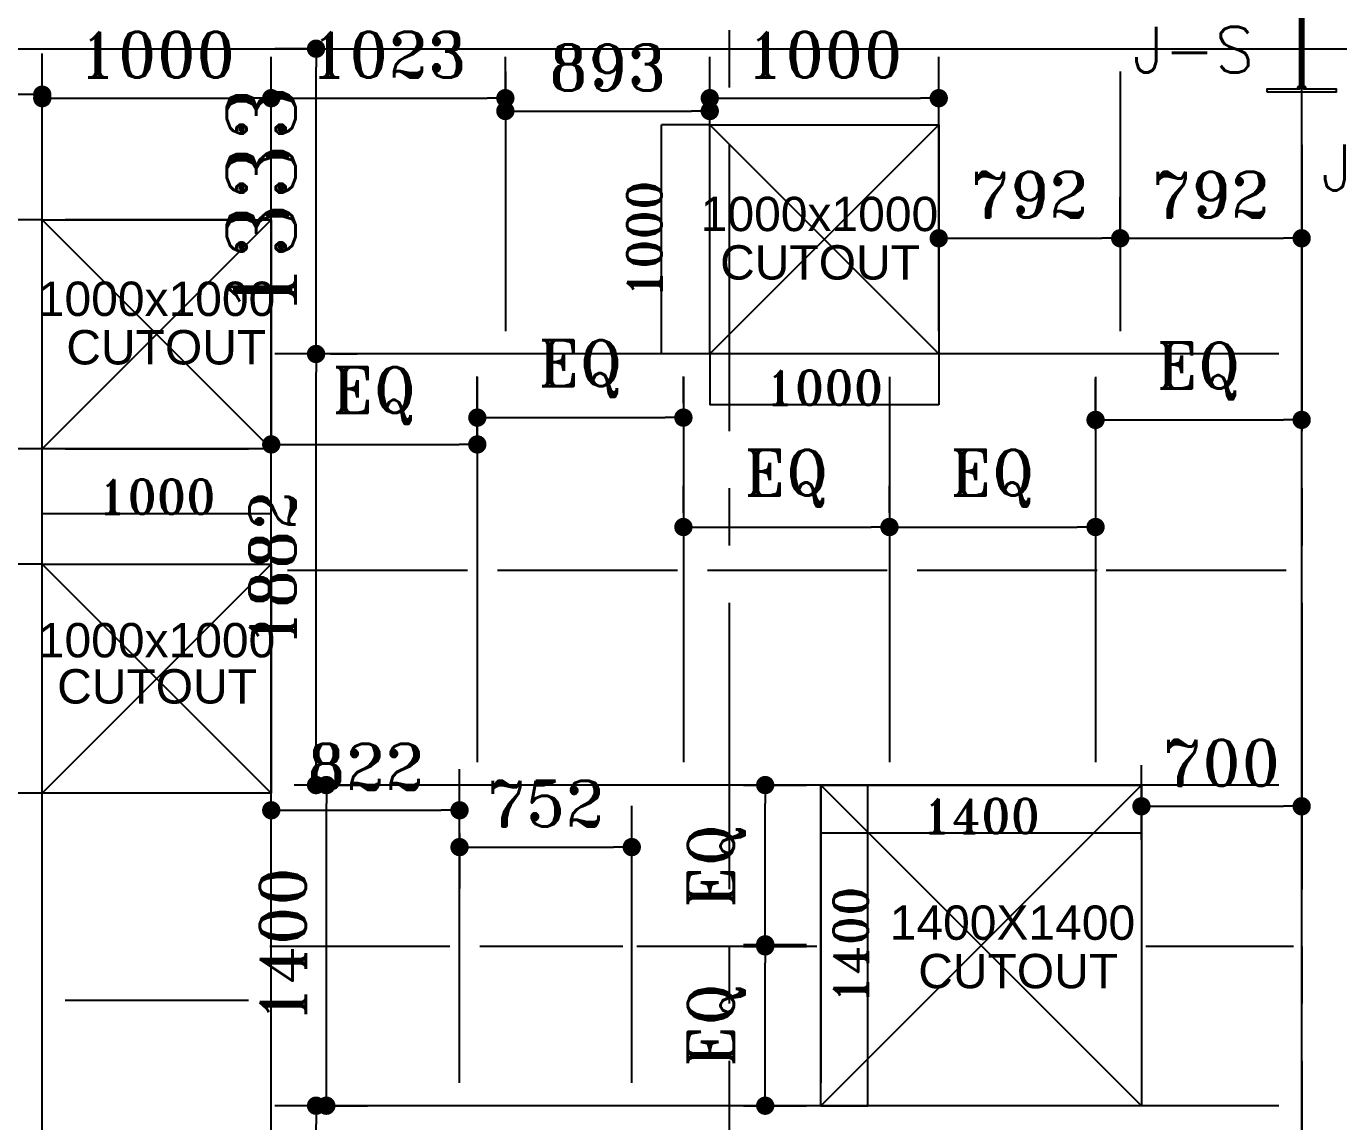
# Model space of a CAD drawing. Header units: inches. Extents: x 1387 to 2676, y -3554 to -2136.
# Drawn here: x 2644.04 to 2649.78, y -2577.04 to -2572.26 of the extents above; entities that cross this region are included whole.
import ezdxf
from ezdxf.enums import TextEntityAlignment as Align

# ---------------------------------------------------------------- set-up
doc = ezdxf.new("R2010")
doc.units = ezdxf.units.IN
doc.header["$MEASUREMENT"] = 0
doc.linetypes.add('CENTER', pattern=[2, 1.25, -0.25, 0.25, -0.25])
for name, color, linetype in [('3G', 3, 'Continuous'), ('AA-IPE300', 27, 'Continuous'), ('AA_CUT OUT', 250, 'Continuous'), ('AXE', 1, 'CENTER'), ('DIM', 8, 'Continuous'), ('MEMBER TEXT', 7, 'Continuous'), ('Pich', 2, 'Continuous'), ('wall', 4, 'Continuous')]:
    doc.layers.add(name, color=color, linetype=linetype)
doc.styles.add('ROMANS', font='ROMANS')
doc.styles.add('ROMANT', font='romant')
doc.styles.get("Standard").update_dxf_attribs({"font": 'arial.ttf'})
doc.dimstyles.new('1-100', dxfattribs={"dimtxt": 0.3, "dimasz": 0.08, "dimexe": 0.18, "dimexo": 0.0625, "dimgap": 0.09, "dimtad": 1, "dimdec": 0, "dimlfac": 1000, "dimdsep": 46, "dimtxsty": 'ROMANT', "dimblk": 'DOT', "dimcen": 0.09, "dimclrd": 1, "dimclre": 1, "dimclrt": 3, "dimadec": 0, "dimazin": 0, "dimtfac": 1, "dimtdec": 0, "dimtix": 1, "dimtofl": 0, "dimtmove": 2, "dimatfit": 3, "dimldrblk": 'DOT', "dimfxl": 1, "dimtolj": 1, "dimarcsym": 0})
doc.dimstyles.new('Copy of 1-100', dxfattribs={"dimtxt": 0.2, "dimasz": 0.08, "dimexe": 0.18, "dimexo": 0.0625, "dimgap": 0.09, "dimtad": 1, "dimdec": 0, "dimlfac": 1000, "dimdsep": 46, "dimtxsty": 'ROMANT', "dimblk": 'DOT', "dimcen": 0.09, "dimclrd": 1, "dimclre": 1, "dimclrt": 3, "dimadec": 0, "dimazin": 0, "dimtfac": 1, "dimtdec": 0, "dimtix": 1, "dimtofl": 0, "dimtmove": 2, "dimatfit": 3, "dimldrblk": 'DOT', "dimfxl": 1, "dimtolj": 1, "dimarcsym": 0})

# ---------------------------------------------------------------- blocks, each defined once
blk = doc.blocks.new('DOT')
at = {"layer": 'DIM', "color": 0, "linetype": 'ByBlock'}
blk.add_line((-0.5, 0), (-1, 0), dxfattribs=at)
at = {"layer": 'DIM', "color": 0, "linetype": 'ByBlock', "const_width": 0.5}
blk.add_lwpolyline([(-0.25, 0, 1), (0.25, 0, 1)], format="xyb", close=True, dxfattribs=at)
blk = doc.blocks.new('*D2541')
at = {"color": 1, "lineweight": -2, "transparency": 16777216}
for p, q in [((-5500.1, 3748.9), (-5500.1, 3968.9)), ((-4500.2, 3968.7), (-5500, 3968.7)), ((-4500.1, 3748.9), (-4500.1, 3968.9))]:
    blk.add_line(p, q, dxfattribs=at)
at = {"layer": 'Defpoints', "color": 0, "transparency": 16777216}
for p in [(-5500.1, 3968.7), (-5500.1, 3748.9), (-4500.1, 3748.9)]:
    blk.add_point(p, dxfattribs=at)
at = {"color": 1, "lineweight": -2, "transparency": 16777216, "xscale": 0.08, "yscale": 0.08, "zscale": 0.08, "rotation": 180}
blk.add_blockref('DOT', (-5500.1, 3968.7), dxfattribs=at)
at = {"color": 1, "lineweight": -2, "transparency": 16777216, "xscale": 0.08, "yscale": 0.08, "zscale": 0.08}
blk.add_blockref('DOT', (-4500.1, 3968.7), dxfattribs=at)
at = {"color": 3, "transparency": 16777216, "insert": (-5000.1, 4043.8), "char_height": 150, "attachment_point": 5, "style": 'ROMANT'}
blk.add_mtext('\\A1;1000', dxfattribs=at)
blk = doc.blocks.new('_Dot')
at = {"layer": 'DIM', "color": 0, "lineweight": -2}
blk.add_line((-0.5, 0), (-1, 0), dxfattribs=at)
at = {"layer": 'DIM', "color": 0, "const_width": 0.5}
blk.add_lwpolyline([(-0.25, 0, 1), (0.25, 0, 1)], format="xyb", close=True, dxfattribs=at)
blk = doc.blocks.new('*D2543')
at = {"color": 1, "lineweight": -2, "transparency": 16777216}
for p, q in [((-2585, 4667), (-2585, 4444.8)), ((-1585, 4667), (-1585, 4444.8)), ((-1585.1, 4445), (-2584.9, 4445))]:
    blk.add_line(p, q, dxfattribs=at)
at = {"layer": 'Defpoints', "color": 0, "transparency": 16777216}
for p in [(-2585, 4667.1), (-1585, 4667.1), (-2585, 4445)]:
    blk.add_point(p, dxfattribs=at)
at = {"color": 1, "lineweight": -2, "transparency": 16777216, "xscale": 0.08, "yscale": 0.08, "zscale": 0.08, "rotation": 180}
blk.add_blockref('DOT', (-2585, 4445), dxfattribs=at)
at = {"color": 1, "lineweight": -2, "transparency": 16777216, "xscale": 0.08, "yscale": 0.08, "zscale": 0.08}
blk.add_blockref('DOT', (-1585, 4445), dxfattribs=at)
at = {"color": 3, "transparency": 16777216, "insert": (-2085, 4520.1), "char_height": 150, "attachment_point": 5, "style": 'ROMANT'}
blk.add_mtext('\\A1;1000', dxfattribs=at)
blk = doc.blocks.new('*D2542')
at = {"color": 1, "lineweight": -2, "transparency": 16777216}
for p, q in [((-2585, 5667.1), (-2796.3, 5667.1)), ((-2796.1, 4667.2), (-2796.1, 5667)), ((-2585, 4667.1), (-2796.3, 4667.1))]:
    blk.add_line(p, q, dxfattribs=at)
at = {"layer": 'Defpoints', "color": 0, "transparency": 16777216}
for p in [(-2796.1, 5667.1), (-2585, 5667.1), (-2585, 4667.1)]:
    blk.add_point(p, dxfattribs=at)
at = {"color": 1, "lineweight": -2, "transparency": 16777216, "xscale": 0.08, "yscale": 0.08, "zscale": 0.08}
for p, rotation in [((-2796.1, 5667.1), 90), ((-2796.1, 4667.1), 270)]:
    blk.add_blockref('DOT', p, dxfattribs=dict(at, rotation=rotation))
at = {"color": 3, "transparency": 16777216, "insert": (-2871.2, 5167.1), "char_height": 150, "attachment_point": 5, "rotation": 90, "style": 'ROMANT'}
blk.add_mtext('\\A1;1000', dxfattribs=at)
blk = doc.blocks.new('*D2544')
at = {"color": 1, "lineweight": -2, "transparency": 16777216}
for p, q in [((-2099.8, 2784.8), (-2099.8, 2574.4)), ((-699.8, 2784.8), (-699.8, 2574.4)), ((-699.9, 2574.6), (-2099.7, 2574.6))]:
    blk.add_line(p, q, dxfattribs=at)
at = {"layer": 'Defpoints', "color": 0, "transparency": 16777216}
for p in [(-2099.8, 2784.9), (-699.8, 2784.9), (-2099.8, 2574.6)]:
    blk.add_point(p, dxfattribs=at)
at = {"color": 1, "lineweight": -2, "transparency": 16777216, "xscale": 0.08, "yscale": 0.08, "zscale": 0.08, "rotation": 180}
blk.add_blockref('DOT', (-2099.8, 2574.6), dxfattribs=at)
at = {"color": 1, "lineweight": -2, "transparency": 16777216, "xscale": 0.08, "yscale": 0.08, "zscale": 0.08}
blk.add_blockref('DOT', (-699.8, 2574.6), dxfattribs=at)
at = {"color": 3, "transparency": 16777216, "insert": (-1399.8, 2649.7), "char_height": 150, "attachment_point": 5, "style": 'ROMANT'}
blk.add_mtext('\\A1;1400', dxfattribs=at)
blk = doc.blocks.new('*D2545')
at = {"color": 1, "lineweight": -2, "transparency": 16777216}
for p, q in [((-2099.7, 2784.9), (-1894.1, 2784.9)), ((-1894.3, 1385), (-1894.3, 2784.8)), ((-2099.7, 1384.9), (-1894.1, 1384.9))]:
    blk.add_line(p, q, dxfattribs=at)
at = {"layer": 'Defpoints', "color": 0, "transparency": 16777216}
for p in [(-2099.8, 2784.9), (-1894.3, 2784.9), (-2099.8, 1384.9)]:
    blk.add_point(p, dxfattribs=at)
at = {"color": 1, "lineweight": -2, "transparency": 16777216, "xscale": 0.08, "yscale": 0.08, "zscale": 0.08}
for p, rotation in [((-1894.3, 2784.9), 90), ((-1894.3, 1384.9), 270)]:
    blk.add_blockref('DOT', p, dxfattribs=dict(at, rotation=rotation))
at = {"color": 3, "transparency": 16777216, "insert": (-1969.4, 2084.9), "char_height": 150, "attachment_point": 5, "rotation": 90, "style": 'ROMANT'}
blk.add_mtext('\\A1;1400', dxfattribs=at)
blk = doc.blocks.new('*D2540')
at = {"color": 1, "lineweight": -2, "transparency": 16777216}
for p, q in [((-5500.2, 3748.9), (-5634, 3748.9)), ((-5633.8, 3748.8), (-5633.8, 2748.9)), ((-5500.2, 2748.9), (-5634, 2748.9))]:
    blk.add_line(p, q, dxfattribs=at)
at = {"layer": 'Defpoints', "color": 0, "transparency": 16777216}
for p in [(-5500.1, 3748.9), (-5633.8, 2748.9), (-5500.1, 2748.9)]:
    blk.add_point(p, dxfattribs=at)
at = {"color": 1, "lineweight": -2, "transparency": 16777216, "xscale": 0.08, "yscale": 0.08, "zscale": 0.08}
for p, rotation in [((-5633.8, 3748.9), 90), ((-5633.8, 2748.9), 270)]:
    blk.add_blockref('DOT', p, dxfattribs=dict(at, rotation=rotation))
at = {"color": 3, "transparency": 16777216, "insert": (-5708.9, 3248.9), "char_height": 150, "attachment_point": 5, "rotation": 90, "style": 'ROMANT'}
blk.add_mtext('\\A1;1000', dxfattribs=at)
blk = doc.blocks.new('*D2539')
at = {"color": 1, "lineweight": -2, "transparency": 16777216}
for p, q in [((-5500.2, 5252.9), (-5634, 5252.9)), ((-5633.8, 4252.9), (-5633.8, 5252.8)), ((-5500.2, 4252.9), (-5634, 4252.9))]:
    blk.add_line(p, q, dxfattribs=at)
at = {"layer": 'Defpoints', "color": 0, "transparency": 16777216}
for p in [(-5633.8, 5252.9), (-5500.1, 5252.9), (-5500.1, 4252.9)]:
    blk.add_point(p, dxfattribs=at)
at = {"color": 1, "lineweight": -2, "transparency": 16777216, "xscale": 0.08, "yscale": 0.08, "zscale": 0.08}
for p, rotation in [((-5633.8, 5252.9), 90), ((-5633.8, 4252.9), 270)]:
    blk.add_blockref('DOT', p, dxfattribs=dict(at, rotation=rotation))
at = {"color": 3, "transparency": 16777216, "insert": (-5708.9, 4752.9), "char_height": 150, "attachment_point": 5, "rotation": 90, "style": 'ROMANT'}
blk.add_mtext('\\A1;1000', dxfattribs=at)
blk = doc.blocks.new('*D2309')
at = {"layer": 'Defpoints', "color": 0, "transparency": 16777216}
for p in [(2641.6137, -2572.559), (2644.1135, -2572.559), (2644.1135, -2572.559)]:
    blk.add_point(p, dxfattribs=at)
at = {"layer": 'Pich', "color": 1, "lineweight": -2, "transparency": 16777216}
for p, q in [((2641.6137, -2572.4965), (2641.6137, -2572.379)), ((2644.1135, -2572.4965), (2644.1135, -2572.379)), ((2641.6937, -2572.559), (2642.8102, -2572.559)), ((2644.0335, -2572.559), (2643.6949, -2572.559))]:
    blk.add_line(p, q, dxfattribs=at)
at = {"layer": 'Pich', "color": 1, "lineweight": -2, "transparency": 16777216, "xscale": 0.08, "yscale": 0.08, "zscale": 0.08, "rotation": 180}
blk.add_blockref('DOT', (2641.6137, -2572.559), dxfattribs=at)
at = {"layer": 'Pich', "color": 1, "lineweight": -2, "transparency": 16777216, "xscale": 0.08, "yscale": 0.08, "zscale": 0.08}
blk.add_blockref('DOT', (2644.1135, -2572.559), dxfattribs=at)
at = {"layer": 'Pich', "color": 3, "transparency": 16777216, "insert": (2643.2526, -2572.559), "char_height": 0.2, "attachment_point": 5, "style": 'ROMANT'}
blk.add_mtext('\\A1;2500', dxfattribs=at)
blk = doc.blocks.new('*D2310')
at = {"layer": 'Defpoints', "color": 0, "transparency": 16777216}
for p in [(2644.1135, -2572.5744), (2645.1135, -2572.5744), (2645.1135, -2572.6672)]:
    blk.add_point(p, dxfattribs=at)
at = {"layer": 'Pich', "color": 1, "lineweight": -2, "transparency": 16777216}
for p, q in [((2644.1135, -2572.5119), (2644.1135, -2572.3944)), ((2645.1135, -2572.6047), (2645.1135, -2572.3944)), ((2644.1935, -2572.5744), (2645.0335, -2572.5744))]:
    blk.add_line(p, q, dxfattribs=at)
at = {"layer": 'Pich', "color": 1, "lineweight": -2, "transparency": 16777216, "xscale": 0.08, "yscale": 0.08, "zscale": 0.08, "rotation": 180}
blk.add_blockref('DOT', (2644.1135, -2572.5744), dxfattribs=at)
at = {"layer": 'Pich', "color": 1, "lineweight": -2, "transparency": 16777216, "xscale": 0.08, "yscale": 0.08, "zscale": 0.08}
blk.add_blockref('DOT', (2645.1135, -2572.5744), dxfattribs=at)
at = {"layer": 'Pich', "color": 3, "transparency": 16777216, "insert": (2644.6135, -2572.3844), "char_height": 0.2, "attachment_point": 5, "style": 'ROMANT'}
blk.add_mtext('\\A1;1000', dxfattribs=at)
blk = doc.blocks.new('*D2311')
at = {"layer": 'Defpoints', "color": 0, "transparency": 16777216}
for p in [(2645.1135, -2572.5744), (2646.136, -2572.5744), (2646.136, -2572.6672)]:
    blk.add_point(p, dxfattribs=at)
at = {"layer": 'Pich', "color": 1, "lineweight": -2, "transparency": 16777216}
for p, q in [((2645.1135, -2572.5119), (2645.1135, -2572.3944)), ((2646.136, -2572.6047), (2646.136, -2572.3944)), ((2645.1935, -2572.5744), (2646.056, -2572.5744))]:
    blk.add_line(p, q, dxfattribs=at)
at = {"layer": 'Pich', "color": 1, "lineweight": -2, "transparency": 16777216, "xscale": 0.08, "yscale": 0.08, "zscale": 0.08, "rotation": 180}
blk.add_blockref('DOT', (2645.1135, -2572.5744), dxfattribs=at)
at = {"layer": 'Pich', "color": 1, "lineweight": -2, "transparency": 16777216, "xscale": 0.08, "yscale": 0.08, "zscale": 0.08}
blk.add_blockref('DOT', (2646.136, -2572.5744), dxfattribs=at)
at = {"layer": 'Pich', "color": 3, "transparency": 16777216, "insert": (2645.6248, -2572.3844), "char_height": 0.2, "attachment_point": 5, "style": 'ROMANT'}
blk.add_mtext('\\A1;1023', dxfattribs=at)
blk = doc.blocks.new('*D2312')
at = {"layer": 'Defpoints', "color": 0, "transparency": 16777216}
for p in [(2646.136, -2572.5744), (2647.0287, -2572.6304), (2647.0287, -2572.6304)]:
    blk.add_point(p, dxfattribs=at)
at = {"layer": 'Pich', "color": 1, "lineweight": -2, "transparency": 16777216}
for p, q in [((2647.0287, -2572.5679), (2647.0287, -2572.4504)), ((2646.136, -2572.6369), (2646.136, -2572.8104)), ((2646.216, -2572.6304), (2646.9487, -2572.6304))]:
    blk.add_line(p, q, dxfattribs=at)
at = {"layer": 'Pich', "color": 1, "lineweight": -2, "transparency": 16777216, "xscale": 0.08, "yscale": 0.08, "zscale": 0.08, "rotation": 180}
blk.add_blockref('DOT', (2646.136, -2572.6304), dxfattribs=at)
at = {"layer": 'Pich', "color": 1, "lineweight": -2, "transparency": 16777216, "xscale": 0.08, "yscale": 0.08, "zscale": 0.08}
blk.add_blockref('DOT', (2647.0287, -2572.6304), dxfattribs=at)
at = {"layer": 'Pich', "color": 3, "transparency": 16777216, "insert": (2646.5824, -2572.4404), "char_height": 0.2, "attachment_point": 5, "style": 'ROMANT'}
blk.add_mtext('\\A1;893', dxfattribs=at)
blk = doc.blocks.new('*D2313')
at = {"layer": 'Defpoints', "color": 0, "transparency": 16777216}
for p in [(2647.0287, -2572.5744), (2648.0287, -2572.5744), (2648.0287, -2572.6304)]:
    blk.add_point(p, dxfattribs=at)
at = {"layer": 'Pich', "color": 1, "lineweight": -2, "transparency": 16777216}
for p, q in [((2647.0287, -2572.5119), (2647.0287, -2572.3944)), ((2648.0287, -2572.5679), (2648.0287, -2572.3944)), ((2647.1087, -2572.5744), (2647.9487, -2572.5744))]:
    blk.add_line(p, q, dxfattribs=at)
at = {"layer": 'Pich', "color": 1, "lineweight": -2, "transparency": 16777216, "xscale": 0.08, "yscale": 0.08, "zscale": 0.08, "rotation": 180}
blk.add_blockref('DOT', (2647.0287, -2572.5744), dxfattribs=at)
at = {"layer": 'Pich', "color": 1, "lineweight": -2, "transparency": 16777216, "xscale": 0.08, "yscale": 0.08, "zscale": 0.08}
blk.add_blockref('DOT', (2648.0287, -2572.5744), dxfattribs=at)
at = {"layer": 'Pich', "color": 3, "transparency": 16777216, "insert": (2647.5287, -2572.3844), "char_height": 0.2, "attachment_point": 5, "style": 'ROMANT'}
blk.add_mtext('\\A1;1000', dxfattribs=at)
blk = doc.blocks.new('*D2314')
at = {"layer": 'Defpoints', "color": 0, "transparency": 16777216}
for p in [(2648.0287, -2573.1861), (2648.8212, -2573.1861), (2648.8212, -2573.242)]:
    blk.add_point(p, dxfattribs=at)
at = {"layer": 'Pich', "color": 1, "lineweight": -2, "transparency": 16777216}
for p, q in [((2648.0287, -2573.1236), (2648.0287, -2573.0061)), ((2648.8212, -2573.1795), (2648.8212, -2573.0061)), ((2648.1087, -2573.1861), (2648.7412, -2573.1861))]:
    blk.add_line(p, q, dxfattribs=at)
at = {"layer": 'Pich', "color": 1, "lineweight": -2, "transparency": 16777216, "xscale": 0.08, "yscale": 0.08, "zscale": 0.08, "rotation": 180}
blk.add_blockref('DOT', (2648.0287, -2573.1861), dxfattribs=at)
at = {"layer": 'Pich', "color": 1, "lineweight": -2, "transparency": 16777216, "xscale": 0.08, "yscale": 0.08, "zscale": 0.08}
blk.add_blockref('DOT', (2648.8212, -2573.1861), dxfattribs=at)
at = {"layer": 'Pich', "color": 3, "transparency": 16777216, "insert": (2648.4249, -2572.9961), "char_height": 0.2, "attachment_point": 5, "style": 'ROMANT'}
blk.add_mtext('\\A1;792', dxfattribs=at)
blk = doc.blocks.new('*D2315')
at = {"layer": 'Defpoints', "color": 0, "transparency": 16777216}
for p in [(2648.8212, -2573.1861), (2649.6137, -2573.1861), (2649.6137, -2573.242)]:
    blk.add_point(p, dxfattribs=at)
at = {"layer": 'Pich', "color": 1, "lineweight": -2, "transparency": 16777216}
for p, q in [((2648.8212, -2573.1236), (2648.8212, -2573.0061)), ((2649.6137, -2573.1795), (2649.6137, -2573.0061)), ((2648.9012, -2573.1861), (2649.5337, -2573.1861))]:
    blk.add_line(p, q, dxfattribs=at)
at = {"layer": 'Pich', "color": 1, "lineweight": -2, "transparency": 16777216, "xscale": 0.08, "yscale": 0.08, "zscale": 0.08, "rotation": 180}
blk.add_blockref('DOT', (2648.8212, -2573.1861), dxfattribs=at)
at = {"layer": 'Pich', "color": 1, "lineweight": -2, "transparency": 16777216, "xscale": 0.08, "yscale": 0.08, "zscale": 0.08}
blk.add_blockref('DOT', (2649.6137, -2573.1861), dxfattribs=at)
at = {"layer": 'Pich', "color": 3, "transparency": 16777216, "insert": (2649.2174, -2572.9961), "char_height": 0.2, "attachment_point": 5, "style": 'ROMANT'}
blk.add_mtext('\\A1;792', dxfattribs=at)
blk = doc.blocks.new('*D2127')
at = {"layer": 'Defpoints', "color": 0, "transparency": 16777216}
for p in [(2646.0135, -2574.0862), (2645.1135, -2574.1224), (2646.0135, -2574.1416)]:
    blk.add_point(p, dxfattribs=at)
at = {"layer": 'Pich', "color": 1, "lineweight": -2, "transparency": 16777216}
for p, q in [((2645.1135, -2574.0599), (2645.1135, -2573.9062)), ((2646.0135, -2574.0791), (2646.0135, -2573.9062)), ((2645.1935, -2574.0862), (2645.9335, -2574.0862))]:
    blk.add_line(p, q, dxfattribs=at)
at = {"layer": 'Pich', "color": 1, "lineweight": -2, "transparency": 16777216, "xscale": 0.08, "yscale": 0.08, "zscale": 0.08, "rotation": 180}
blk.add_blockref('DOT', (2645.1135, -2574.0862), dxfattribs=at)
at = {"layer": 'Pich', "color": 1, "lineweight": -2, "transparency": 16777216, "xscale": 0.08, "yscale": 0.08, "zscale": 0.08}
blk.add_blockref('DOT', (2646.0135, -2574.0862), dxfattribs=at)
at = {"layer": 'Pich', "color": 3, "transparency": 16777216, "insert": (2645.5635, -2573.8724), "char_height": 0.2, "attachment_point": 5, "style": 'ROMANT'}
blk.add_mtext('\\A1;EQ', dxfattribs=at)
blk = doc.blocks.new('*D2316')
at = {"layer": 'Defpoints', "color": 0, "transparency": 16777216}
for p in [(2646.9135, -2573.9691), (2646.9135, -2573.9691), (2646.0135, -2574.0759)]:
    blk.add_point(p, dxfattribs=at)
at = {"layer": 'Pich', "color": 1, "lineweight": -2, "transparency": 16777216}
for p, q in [((2646.0135, -2574.0134), (2646.0135, -2573.7891)), ((2646.9135, -2573.9066), (2646.9135, -2573.7891)), ((2646.0935, -2573.9691), (2646.8335, -2573.9691))]:
    blk.add_line(p, q, dxfattribs=at)
at = {"layer": 'Pich', "color": 1, "lineweight": -2, "transparency": 16777216, "xscale": 0.08, "yscale": 0.08, "zscale": 0.08, "rotation": 180}
blk.add_blockref('DOT', (2646.0135, -2573.9691), dxfattribs=at)
at = {"layer": 'Pich', "color": 1, "lineweight": -2, "transparency": 16777216, "xscale": 0.08, "yscale": 0.08, "zscale": 0.08}
blk.add_blockref('DOT', (2646.9135, -2573.9691), dxfattribs=at)
at = {"layer": 'Pich', "color": 3, "transparency": 16777216, "insert": (2646.4635, -2573.7553), "char_height": 0.2, "attachment_point": 5, "style": 'ROMANT'}
blk.add_mtext('\\A1;EQ', dxfattribs=at)
blk = doc.blocks.new('*D2317')
at = {"layer": 'Defpoints', "color": 0, "transparency": 16777216}
for p in [(2647.8135, -2574.3397), (2646.9135, -2574.4468), (2647.8135, -2574.4468)]:
    blk.add_point(p, dxfattribs=at)
at = {"layer": 'Pich', "color": 1, "lineweight": -2, "transparency": 16777216}
for p, q in [((2646.9135, -2574.3843), (2646.9135, -2574.2668)), ((2646.9935, -2574.4468), (2647.7335, -2574.4468)), ((2647.8135, -2574.4022), (2647.8135, -2574.6268))]:
    blk.add_line(p, q, dxfattribs=at)
at = {"layer": 'Pich', "color": 1, "lineweight": -2, "transparency": 16777216, "xscale": 0.08, "yscale": 0.08, "zscale": 0.08, "rotation": 180}
blk.add_blockref('DOT', (2646.9135, -2574.4468), dxfattribs=at)
at = {"layer": 'Pich', "color": 1, "lineweight": -2, "transparency": 16777216, "xscale": 0.08, "yscale": 0.08, "zscale": 0.08}
blk.add_blockref('DOT', (2647.8135, -2574.4468), dxfattribs=at)
at = {"layer": 'Pich', "color": 3, "transparency": 16777216, "insert": (2647.3635, -2574.233), "char_height": 0.2, "attachment_point": 5, "style": 'ROMANT'}
blk.add_mtext('\\A1;EQ', dxfattribs=at)
blk = doc.blocks.new('*D2318')
at = {"layer": 'Defpoints', "color": 0, "transparency": 16777216}
for p in [(2648.7135, -2574.3397), (2647.8135, -2574.4468), (2648.7135, -2574.4468)]:
    blk.add_point(p, dxfattribs=at)
at = {"layer": 'Pich', "color": 1, "lineweight": -2, "transparency": 16777216}
for p, q in [((2647.8135, -2574.3843), (2647.8135, -2574.2668)), ((2647.8935, -2574.4468), (2648.6335, -2574.4468)), ((2648.7135, -2574.4022), (2648.7135, -2574.6268))]:
    blk.add_line(p, q, dxfattribs=at)
at = {"layer": 'Pich', "color": 1, "lineweight": -2, "transparency": 16777216, "xscale": 0.08, "yscale": 0.08, "zscale": 0.08, "rotation": 180}
blk.add_blockref('DOT', (2647.8135, -2574.4468), dxfattribs=at)
at = {"layer": 'Pich', "color": 1, "lineweight": -2, "transparency": 16777216, "xscale": 0.08, "yscale": 0.08, "zscale": 0.08}
blk.add_blockref('DOT', (2648.7135, -2574.4468), dxfattribs=at)
at = {"layer": 'Pich', "color": 3, "transparency": 16777216, "insert": (2648.2635, -2574.233), "char_height": 0.2, "attachment_point": 5, "style": 'ROMANT'}
blk.add_mtext('\\A1;EQ', dxfattribs=at)
blk = doc.blocks.new('*D2319')
at = {"layer": 'Defpoints', "color": 0, "transparency": 16777216}
for p in [(2649.6137, -2573.9791), (2649.6137, -2573.9791), (2648.7135, -2574.0862)]:
    blk.add_point(p, dxfattribs=at)
at = {"layer": 'Pich', "color": 1, "lineweight": -2, "transparency": 16777216}
for p, q in [((2648.7135, -2574.0237), (2648.7135, -2573.7991)), ((2649.6137, -2573.9166), (2649.6137, -2573.7991)), ((2648.7935, -2573.9791), (2649.5337, -2573.9791))]:
    blk.add_line(p, q, dxfattribs=at)
at = {"layer": 'Pich', "color": 1, "lineweight": -2, "transparency": 16777216, "xscale": 0.08, "yscale": 0.08, "zscale": 0.08, "rotation": 180}
blk.add_blockref('DOT', (2648.7135, -2573.9791), dxfattribs=at)
at = {"layer": 'Pich', "color": 1, "lineweight": -2, "transparency": 16777216, "xscale": 0.08, "yscale": 0.08, "zscale": 0.08}
blk.add_blockref('DOT', (2649.6137, -2573.9791), dxfattribs=at)
at = {"layer": 'Pich', "color": 3, "transparency": 16777216, "insert": (2649.1636, -2573.7653), "char_height": 0.2, "attachment_point": 5, "style": 'ROMANT'}
blk.add_mtext('\\A1;EQ', dxfattribs=at)
blk = doc.blocks.new('*D2320')
at = {"layer": 'Defpoints', "color": 0, "transparency": 16777216}
for p in [(2645.9358, -2575.6836), (2645.9358, -2575.7106), (2645.1135, -2575.7401)]:
    blk.add_point(p, dxfattribs=at)
at = {"layer": 'Pich', "color": 1, "lineweight": -2, "transparency": 16777216}
for p, q in [((2645.1135, -2575.6776), (2645.1135, -2575.5036)), ((2645.9358, -2575.6481), (2645.9358, -2575.5036)), ((2645.1935, -2575.6836), (2645.8558, -2575.6836))]:
    blk.add_line(p, q, dxfattribs=at)
at = {"layer": 'Pich', "color": 1, "lineweight": -2, "transparency": 16777216, "xscale": 0.08, "yscale": 0.08, "zscale": 0.08, "rotation": 180}
blk.add_blockref('DOT', (2645.1135, -2575.6836), dxfattribs=at)
at = {"layer": 'Pich', "color": 1, "lineweight": -2, "transparency": 16777216, "xscale": 0.08, "yscale": 0.08, "zscale": 0.08}
blk.add_blockref('DOT', (2645.9358, -2575.6836), dxfattribs=at)
at = {"layer": 'Pich', "color": 3, "transparency": 16777216, "insert": (2645.5247, -2575.4936), "char_height": 0.2, "attachment_point": 5, "style": 'ROMANT'}
blk.add_mtext('\\A1;822', dxfattribs=at)
blk = doc.blocks.new('*D2321')
at = {"layer": 'Defpoints', "color": 0, "transparency": 16777216}
for p in [(2645.9358, -2575.7228), (2646.6881, -2575.8444), (2646.6881, -2575.8444)]:
    blk.add_point(p, dxfattribs=at)
at = {"layer": 'Pich', "color": 1, "lineweight": -2, "transparency": 16777216}
for p, q in [((2646.6881, -2575.7819), (2646.6881, -2575.6644)), ((2645.9358, -2575.7853), (2645.9358, -2576.0244)), ((2646.0158, -2575.8444), (2646.6081, -2575.8444))]:
    blk.add_line(p, q, dxfattribs=at)
at = {"layer": 'Pich', "color": 1, "lineweight": -2, "transparency": 16777216, "xscale": 0.08, "yscale": 0.08, "zscale": 0.08, "rotation": 180}
blk.add_blockref('DOT', (2645.9358, -2575.8444), dxfattribs=at)
at = {"layer": 'Pich', "color": 1, "lineweight": -2, "transparency": 16777216, "xscale": 0.08, "yscale": 0.08, "zscale": 0.08}
blk.add_blockref('DOT', (2646.6881, -2575.8444), dxfattribs=at)
at = {"layer": 'Pich', "color": 3, "transparency": 16777216, "insert": (2646.312, -2575.6544), "char_height": 0.2, "attachment_point": 5, "style": 'ROMANT'}
blk.add_mtext('\\A1;752', dxfattribs=at)
blk = doc.blocks.new('*D2322')
at = {"layer": 'Defpoints', "color": 0, "transparency": 16777216}
for p in [(2649.6137, -2575.6662), (2649.6137, -2575.7628), (2648.9139, -2575.8757)]:
    blk.add_point(p, dxfattribs=at)
at = {"layer": 'Pich', "color": 1, "lineweight": -2, "transparency": 16777216}
for p, q in [((2648.9139, -2575.8132), (2648.9139, -2575.4862)), ((2649.6137, -2575.7003), (2649.6137, -2575.4862)), ((2648.9939, -2575.6662), (2649.5337, -2575.6662))]:
    blk.add_line(p, q, dxfattribs=at)
at = {"layer": 'Pich', "color": 1, "lineweight": -2, "transparency": 16777216, "xscale": 0.08, "yscale": 0.08, "zscale": 0.08, "rotation": 180}
blk.add_blockref('DOT', (2648.9139, -2575.6662), dxfattribs=at)
at = {"layer": 'Pich', "color": 1, "lineweight": -2, "transparency": 16777216, "xscale": 0.08, "yscale": 0.08, "zscale": 0.08}
blk.add_blockref('DOT', (2649.6137, -2575.6662), dxfattribs=at)
at = {"layer": 'Pich', "color": 3, "transparency": 16777216, "insert": (2649.2638, -2575.4762), "char_height": 0.2, "attachment_point": 5, "style": 'ROMANT'}
blk.add_mtext('\\A1;700', dxfattribs=at)
blk = doc.blocks.new('*D2352')
at = {"layer": 'Defpoints', "color": 0, "transparency": 16777216}
for p in [(2645.3092, -2576.9735), (2645.3285, -2576.9735), (2645.3285, -2578.3584)]:
    blk.add_point(p, dxfattribs=at)
at = {"layer": 'Pich', "color": 1, "lineweight": -2, "transparency": 16777216}
for p, q in [((2645.266, -2576.9735), (2645.1292, -2576.9735)), ((2645.3092, -2578.2784), (2645.3092, -2577.0535)), ((2645.266, -2578.3584), (2645.1292, -2578.3584))]:
    blk.add_line(p, q, dxfattribs=at)
at = {"layer": 'Pich', "color": 1, "lineweight": -2, "transparency": 16777216, "xscale": 0.08, "yscale": 0.08, "zscale": 0.08}
for p, rotation in [((2645.3092, -2576.9735), 90), ((2645.3092, -2578.3584), 270)]:
    blk.add_blockref('DOT', p, dxfattribs=dict(at, rotation=rotation))
at = {"layer": 'Pich', "color": 3, "transparency": 16777216, "insert": (2645.1192, -2577.666), "char_height": 0.2, "attachment_point": 5, "rotation": 90, "style": 'ROMANT'}
blk.add_mtext('\\A1;1385', dxfattribs=at)
blk = doc.blocks.new('*D2353')
at = {"color": 1, "lineweight": -2, "transparency": 16777216}
for p, q in [((2645.4167, -2575.5735), (2645.5342, -2575.5735)), ((2645.3542, -2576.8935), (2645.3542, -2575.6535)), ((2645.391, -2576.9735), (2645.5342, -2576.9735))]:
    blk.add_line(p, q, dxfattribs=at)
at = {"layer": 'Defpoints', "color": 0, "transparency": 16777216}
for p in [(2645.3542, -2575.5735), (2645.3542, -2575.5735), (2645.3285, -2576.9735)]:
    blk.add_point(p, dxfattribs=at)
at = {"color": 1, "lineweight": -2, "transparency": 16777216, "xscale": 0.08, "yscale": 0.08, "zscale": 0.08}
for p, rotation in [((2645.3542, -2575.5735), 90), ((2645.3542, -2576.9735), 270)]:
    blk.add_blockref('DOT', p, dxfattribs=dict(at, rotation=rotation))
at = {"color": 3, "transparency": 16777216, "insert": (2645.1642, -2576.2735), "char_height": 0.2, "attachment_point": 5, "rotation": 90, "style": 'ROMANT'}
blk.add_mtext('\\A1;1400', dxfattribs=at)
blk = doc.blocks.new('*D2354')
at = {"layer": 'Defpoints', "color": 0, "transparency": 16777216}
for p in [(2645.3092, -2573.6913), (2645.3355, -2573.6913), (2645.3092, -2575.5735)]:
    blk.add_point(p, dxfattribs=at)
at = {"layer": 'Pich', "color": 1, "lineweight": -2, "transparency": 16777216}
for p, q in [((2645.273, -2573.6913), (2645.1292, -2573.6913)), ((2645.3092, -2575.4935), (2645.3092, -2573.7713)), ((2645.3717, -2575.5735), (2645.4892, -2575.5735))]:
    blk.add_line(p, q, dxfattribs=at)
at = {"layer": 'Pich', "color": 1, "lineweight": -2, "transparency": 16777216, "xscale": 0.08, "yscale": 0.08, "zscale": 0.08}
for p, rotation in [((2645.3092, -2573.6913), 90), ((2645.3092, -2575.5735), 270)]:
    blk.add_blockref('DOT', p, dxfattribs=dict(at, rotation=rotation))
at = {"layer": 'Pich', "color": 3, "transparency": 16777216, "insert": (2645.1192, -2574.6324), "char_height": 0.2, "attachment_point": 5, "rotation": 90, "style": 'ROMANT'}
blk.add_mtext('\\A1;1882', dxfattribs=at)
blk = doc.blocks.new('*D2355')
at = {"layer": 'Defpoints', "color": 0, "transparency": 16777216}
for p in [(2645.3092, -2572.3584), (2645.3355, -2572.3584), (2645.3092, -2573.6913)]:
    blk.add_point(p, dxfattribs=at)
at = {"layer": 'wall', "color": 1, "lineweight": -2, "transparency": 16777216}
for p, q in [((2645.273, -2572.3584), (2645.1292, -2572.3584)), ((2645.3092, -2573.6113), (2645.3092, -2572.4384)), ((2645.3717, -2573.6913), (2645.4892, -2573.6913))]:
    blk.add_line(p, q, dxfattribs=at)
at = {"layer": 'wall', "color": 1, "lineweight": -2, "transparency": 16777216, "xscale": 0.08, "yscale": 0.08, "zscale": 0.08}
for p, rotation in [((2645.3092, -2572.3584), 90), ((2645.3092, -2573.6913), 270)]:
    blk.add_blockref('DOT', p, dxfattribs=dict(at, rotation=rotation))
at = {"layer": 'wall', "color": 3, "transparency": 16777216, "insert": (2645.0692, -2573.0249), "char_height": 0.3, "attachment_point": 5, "rotation": 90, "style": 'ROMANT'}
blk.add_mtext('\\A1;1333', dxfattribs=at)
blk = doc.blocks.new('*D2609')
at = {"color": 1, "lineweight": -2, "transparency": 16777216}
for p, q in [((2647.1767, -2575.5735), (2647.4508, -2575.5735)), ((2647.2708, -2576.1979), (2647.2708, -2575.6535)), ((2647.1767, -2576.2779), (2647.4508, -2576.2779))]:
    blk.add_line(p, q, dxfattribs=at)
at = {"layer": 'Defpoints', "color": 0, "transparency": 16777216}
for p in [(2647.1142, -2575.5735), (2647.2708, -2575.5735), (2647.1142, -2576.2779)]:
    blk.add_point(p, dxfattribs=at)
at = {"color": 1, "lineweight": -2, "transparency": 16777216, "xscale": 0.08, "yscale": 0.08, "zscale": 0.08}
for p, rotation in [((2647.2708, -2575.5735), 90), ((2647.2708, -2576.2779), 270)]:
    blk.add_blockref('DOT', p, dxfattribs=dict(at, rotation=rotation))
at = {"color": 3, "transparency": 16777216, "insert": (2647.057, -2575.9257), "char_height": 0.2, "attachment_point": 5, "rotation": 90, "style": 'ROMANT'}
blk.add_mtext('\\A1;EQ', dxfattribs=at)
blk = doc.blocks.new('*D2608')
at = {"color": 1, "lineweight": -2, "transparency": 16777216}
for p, q in [((2647.1767, -2576.269), (2647.4508, -2576.269)), ((2647.2708, -2576.8935), (2647.2708, -2576.349)), ((2647.1762, -2576.9735), (2647.4508, -2576.9735))]:
    blk.add_line(p, q, dxfattribs=at)
at = {"layer": 'Defpoints', "color": 0, "transparency": 16777216}
for p in [(2647.1142, -2576.269), (2647.2708, -2576.269), (2647.1137, -2576.9735)]:
    blk.add_point(p, dxfattribs=at)
at = {"color": 1, "lineweight": -2, "transparency": 16777216, "xscale": 0.08, "yscale": 0.08, "zscale": 0.08}
for p, rotation in [((2647.2708, -2576.269), 90), ((2647.2708, -2576.9735), 270)]:
    blk.add_blockref('DOT', p, dxfattribs=dict(at, rotation=rotation))
at = {"color": 3, "transparency": 16777216, "insert": (2647.057, -2576.6212), "char_height": 0.2, "attachment_point": 5, "rotation": 90, "style": 'ROMANT'}
blk.add_mtext('\\A1;EQ', dxfattribs=at)
blk = doc.blocks.new('G$C48532B06')
at = {"color": 1}
for p, q in [((-2585, 5667.1), (-1585, 4667.1)), ((-1585, 5667.1), (-2585, 4667.1)), ((-5500.1, 5252.9), (-4500.1, 4252.9)), ((-4500.1, 5252.9), (-5500.1, 4252.9)), ((-5500.1, 3748.9), (-4500.1, 2748.9)), ((-4500.1, 3748.9), (-5500.1, 2748.9)), ((-2099.8, 2784.9), (-699.8, 1384.9)), ((-699.8, 2784.9), (-2099.8, 1384.9))]:
    blk.add_line(p, q, dxfattribs=at)
at = {"layer": 'AA_CUT OUT', "color": 1}
for points in [[(-2585, 5667.1), (-1585, 5667.1), (-1585, 4667.1), (-2585, 4667.1)], [(-5500.1, 5252.9), (-4500.1, 5252.9), (-4500.1, 4252.9), (-5500.1, 4252.9)], [(-5500.1, 3748.9), (-4500.1, 3748.9), (-4500.1, 2748.9), (-5500.1, 2748.9)], [(-2099.8, 2784.9), (-699.8, 2784.9), (-699.8, 1384.9), (-2099.8, 1384.9)]]:
    blk.add_lwpolyline(points, close=True, dxfattribs=at)
at = {"color": 3}
for s, p in [('1000x1000', (-2624.3, 5203.5)), ('CUTOUT', (-2539.8, 4991.9)), ('1000x1000', (-5519.6, 4833.1)), ('CUTOUT', (-5395.1, 4621.5)), ('1000x1000', (-5519.6, 3342.5)), ('CUTOUT', (-5435.1, 3140.9)), ('1400X1400', (-1799.1, 2109.2)), ('CUTOUT', (-1674.6, 1897.7))]:
    blk.add_text(s, height=150, dxfattribs=at).set_placement(p)
for base, p1, p2, picture, middle in [((-2796.1, 5667.1), (-2585, 4667.1), (-2585, 5667.1), '*D2542', (-2871.2, 5167.1)), ((-5633.8, 5252.9), (-5500.1, 4252.9), (-5500.1, 5252.9), '*D2539', (-5708.9, 4752.9)), ((-5633.8, 2748.9), (-5500.1, 3748.9), (-5500.1, 2748.9), '*D2540', (-5708.9, 3248.9)), ((-1894.3, 2784.9), (-2099.8, 1384.9), (-2099.8, 2784.9), '*D2545', (-1969.4, 2084.9))]:
    dim = blk.add_linear_dim(base=base, p1=p1, p2=p2, angle=90, dimstyle='Copy of 1-100', override={"dimtxt": 150, "dimlfac": 1})
    dim.commit()
    dim.dimension.update_dxf_attribs({"geometry": picture, "text_midpoint": middle})
for base, p1, p2, picture, middle in [((-2585, 4445), (-1585, 4667.1), (-2585, 4667.1), '*D2543', (-2085, 4520.1)), ((-5500.1, 3968.7), (-4500.1, 3748.9), (-5500.1, 3748.9), '*D2541', (-5000.1, 4043.8)), ((-2099.8, 2574.6), (-699.8, 2784.9), (-2099.8, 2784.9), '*D2544', (-1399.8, 2649.7))]:
    dim = blk.add_linear_dim(base=base, p1=p1, p2=p2, dimstyle='Copy of 1-100', override={"dimtxt": 150, "dimlfac": 1})
    dim.commit()
    dim.dimension.update_dxf_attribs({"geometry": picture, "text_midpoint": middle})

msp = doc.modelspace()

# ---------------------------------------------------------------- hatches: boundary and pattern name
for points in [[(2649.6062135, -2572.53337751), (2649.59473727, -2572.53337751, -0.4144144444), (2649.6062135, -2572.52189341)], [(2649.6212135, -2572.53337751), (2649.63268973, -2572.53337751, 0.4144144444), (2649.6212135, -2572.52189341)]]:
    msp.add_hatch(color=1).paths.add_polyline_path(points)

# ---------------------------------------------------------------- linework, layer by layer
at = {"layer": '3G'}
msp.add_lwpolyline([(2649.4637135, -2572.54833801), (2649.4637135, -2572.53333801), (2649.6062135, -2572.53333801), (2649.6062135, -2572.18333801), (2649.4637135, -2572.18333801), (2649.4637135, -2572.16833801), (2649.7637135, -2572.16833801), (2649.7637135, -2572.18333801), (2649.6212135, -2572.18333801), (2649.6212135, -2572.53333801), (2649.7637135, -2572.53333801), (2649.7637135, -2572.54833801)], close=True, dxfattribs=at)
for centre, start, end in [((2649.6062135, -2572.53336964), 89.842073117, 179.842073117), ((2649.6062135, -2572.53336964), 89.842073117, 179.842073117), ((2649.6212135, -2572.53336964), 0.157926883, 90.157926883), ((2649.6212135, -2572.53336964), 0.157926883, 90.157926883), ((2649.6212135, -2572.53336964), 0.157926883, 90.157926883)]:
    msp.add_arc(centre, 0.01147623, start, end, dxfattribs=at)
at = {"layer": 'AA-IPE300', "color": 3}
for p, q in [((2649.61366955, -2578.3584064), (2649.61366955, -2568.3584064)), ((2641.71366955, -2572.3584064), (2649.61366955, -2572.3584064)), ((2644.11354107, -2578.2584064), (2644.11354107, -2572.4584064)), ((2645.11354107, -2578.2584064), (2645.11354107, -2572.4584064)), ((2646.13604107, -2572.4584064), (2646.13604107, -2573.59131124)), ((2647.02868939, -2573.59131124), (2647.02868939, -2572.4584064)), ((2648.02868939, -2573.59131124), (2648.02868939, -2572.4584064)), ((2648.82118939, -2572.4584064), (2648.82118939, -2573.59131124)), ((2645.01354107, -2573.10555457), (2644.21354107, -2573.10555457)), ((2649.51366955, -2573.69131124), (2645.21354107, -2573.69131124)), ((2646.01354107, -2573.79131124), (2646.01354107, -2575.47351124)), ((2646.91354107, -2573.79131124), (2646.91354107, -2575.47351124)), ((2647.81354107, -2573.79131124), (2647.81354107, -2575.47351124)), ((2648.71354107, -2573.79131124), (2648.71354107, -2575.47351124)), ((2644.21354107, -2574.10555457), (2645.01354107, -2574.10555457)), ((2644.21354107, -2574.60955457), (2645.01354107, -2574.60955457)), ((2645.97078835, -2574.63677254), (2645.18495601, -2574.63677254)), ((2646.88744835, -2574.63677254), (2646.10161601, -2574.63677254)), ((2647.80410835, -2574.63677254), (2647.01827601, -2574.63677254)), ((2648.72076835, -2574.63677254), (2647.93493601, -2574.63677254)), ((2649.54571657, -2574.63677254), (2648.75988423, -2574.63677254)), ((2649.51366955, -2575.57351124), (2645.21354107, -2575.57351124)), ((2645.01354107, -2575.60955457), (2644.21354107, -2575.60955457)), ((2645.93584107, -2576.87351124), (2645.93584107, -2575.67351124)), ((2646.68814107, -2576.87351124), (2646.68814107, -2575.67351124)), ((2647.51388939, -2575.67351124), (2647.51388939, -2576.87351124)), ((2648.91388939, -2575.67351124), (2648.91388939, -2576.87351124)), ((2645.89308835, -2576.27787254), (2645.10725601, -2576.27787254)), ((2646.64852793, -2576.27787254), (2646.02391601, -2576.27787254)), ((2647.49662815, -2576.27787254), (2646.71079581, -2576.27787254)), ((2649.5775722, -2576.27787254), (2648.93356252, -2576.27787254)), ((2645.01354107, -2576.51423006), (2644.21354107, -2576.51423006)), ((2649.51366955, -2576.97351124), (2645.21354107, -2576.97351124))]:
    msp.add_line(p, q, dxfattribs=at)
at = {"layer": 'AXE'}
for p, q in [((2647.11372275, -2564.77766617), (2647.11368653, -2578.79554687)), ((2649.61372275, -2564.77766617), (2649.61368653, -2578.79554687)), ((2629.2494451, -2572.35828668), (2652.52715755, -2572.35834533))]:
    msp.add_line(p, q, dxfattribs=at)

# ---------------------------------------------------------------- block references
at = {"layer": 'AA_CUT OUT', "color": 3, "xscale": 0.001, "yscale": 0.001, "zscale": 0.001}
msp.add_blockref('G$C48532B06', (2649.61366955, -2578.3584064), dxfattribs=at)

# ---------------------------------------------------------------- texts
at = {"layer": 'MEMBER TEXT', "color": 3, "ltscale": 2, "style": 'ROMANS'}
for s, p in [('J-S', (2649.14063692, -2572.36235182)), ('J-R', (2649.96846843, -2572.87727572))]:
    msp.add_text(s, height=0.2, dxfattribs=at).set_placement(p, align=Align.MIDDLE)

# ---------------------------------------------------------------- dimensions: what is measured, and where the dimension line sits
dim = msp.add_linear_dim(base=(2645.35421275, -2575.57351124), p1=(2645.32846549, -2576.97351124), p2=(2645.35421275, -2575.57351124), angle=90, dimstyle='Copy of 1-100')
dim.commit()
dim.dimension.update_dxf_attribs({"geometry": '*D2353', "text_midpoint": (2645.16421275, -2576.27351124)})
for base, p1, p2, picture, middle in [((2647.27077644, -2575.57351406), (2647.11416245, -2576.27787536), (2647.11416473, -2575.57351406), '*D2609', (2647.05696692, -2575.92569471)), ((2647.27077418, -2576.26898167), (2647.11369124, -2576.97351124), (2647.11416247, -2576.26898167), '*D2608', (2647.05696466, -2576.62124646))]:
    dim = msp.add_linear_dim(base=base, p1=p1, p2=p2, angle=90, text='EQ', dimstyle='Copy of 1-100')
    dim.commit()
    dim.dimension.update_dxf_attribs({"geometry": picture, "text_midpoint": middle})
at = {"layer": 'Pich'}
for base, p1, p2, picture, middle in [((2645.11354107, -2572.57439285), (2644.11354107, -2572.57439285), (2645.11354107, -2572.6671933), '*D2310', (2644.61354107, -2572.38439285)), ((2646.1360410742, -2572.5743928476), (2645.1135410742, -2572.5743928476), (2646.1360410742, -2572.6671932995), '*D2311', (2645.6247910742, -2572.3843928476)), ((2648.02868939, -2572.57439285), (2647.02868939, -2572.57439285), (2648.02868939, -2572.63037299), '*D2313', (2647.52868939, -2572.38439285)), ((2647.02868939, -2572.63037299), (2646.13604107, -2572.57439285), (2647.02868939, -2572.63037299), '*D2312', (2646.58236523, -2572.44037299)), ((2648.8211893851, -2573.1860648028), (2648.0286893851, -2573.1860648028), (2648.8211893851, -2573.2420449451), '*D2314', (2648.4249393851, -2572.9960648028)), ((2649.61366955, -2573.1860648), (2648.82118939, -2573.1860648), (2649.61366955, -2573.24204495), '*D2315', (2649.21742947, -2572.9960648)), ((2645.93584107, -2575.68356885), (2645.11354107, -2575.74008701), (2645.93584107, -2575.7106173), '*D2320', (2645.52469107, -2575.49356885)), ((2649.61366955, -2575.66624435), (2648.91388939, -2575.87566652), (2649.61366955, -2575.76283901), '*D2322', (2649.26377947, -2575.47624435)), ((2646.68814107, -2575.84443807), (2645.93584107, -2575.7227625), (2646.68814107, -2575.84443807), '*D2321', (2646.31199107, -2575.65443807))]:
    dim = msp.add_linear_dim(base=base, p1=p1, p2=p2, dimstyle='Copy of 1-100', dxfattribs=at)
    dim.commit()
    dim.dimension.update_dxf_attribs({"geometry": picture, "text_midpoint": middle})
dim = msp.add_linear_dim(base=(2644.11354107, -2572.5589788), p1=(2641.61366955, -2572.5589788), p2=(2644.11354107, -2572.5589788), dimstyle='Copy of 1-100', dxfattribs=at)
dim.commit()
dim.dimension.update_dxf_attribs({"geometry": '*D2309', "text_midpoint": (2643.25255279, -2572.5589788), "dimtype": 160})
for base, p1, p2, picture, middle in [((2646.91354107, -2573.96908479), (2646.01354107, -2574.07591043), (2646.91354107, -2573.96908479), '*D2316', (2646.46354107, -2573.75527527)), ((2649.61366955, -2573.97912276), (2648.71354107, -2574.08618646), (2649.61366955, -2573.97912276), '*D2319', (2649.16360531, -2573.76531323)), ((2646.01354107, -2574.08618646), (2645.11354107, -2574.12241395), (2646.01354107, -2574.14164912), '*D2127', (2645.56354107, -2573.87237694)), ((2647.81354107, -2574.44679019), (2646.91354107, -2574.44679019), (2647.81354107, -2574.33972649), '*D2317', (2647.36354107, -2574.23298067)), ((2648.71354107, -2574.44679019), (2647.81354107, -2574.44679019), (2648.71354107, -2574.33972649), '*D2318', (2648.26354107, -2574.23298067))]:
    dim = msp.add_linear_dim(base=base, p1=p1, p2=p2, text='EQ', dimstyle='Copy of 1-100', dxfattribs=at)
    dim.commit()
    dim.dimension.update_dxf_attribs({"geometry": picture, "text_midpoint": middle})
for base, p1, p2, picture, middle in [((2645.30919793, -2573.69131124), (2645.30919793, -2575.57351124), (2645.33551059, -2573.69131124), '*D2354', (2645.11919793, -2574.63241124)), ((2645.30919793, -2576.97351124), (2645.32846549, -2578.3584064), (2645.32846549, -2576.97351124), '*D2352', (2645.11919793, -2577.66595882))]:
    dim = msp.add_linear_dim(base=base, p1=p1, p2=p2, angle=90, dimstyle='Copy of 1-100', dxfattribs=at)
    dim.commit()
    dim.dimension.update_dxf_attribs({"geometry": picture, "text_midpoint": middle})
at = {"layer": 'wall'}
dim = msp.add_linear_dim(base=(2645.30919793, -2572.3584064), p1=(2645.30919793, -2573.69131124), p2=(2645.33551059, -2572.3584064), angle=90, dimstyle='1-100', dxfattribs=at)
dim.commit()
dim.dimension.update_dxf_attribs({"geometry": '*D2355', "text_midpoint": (2645.06919793, -2573.02485882)})

doc.saveas('drawing.dxf')
